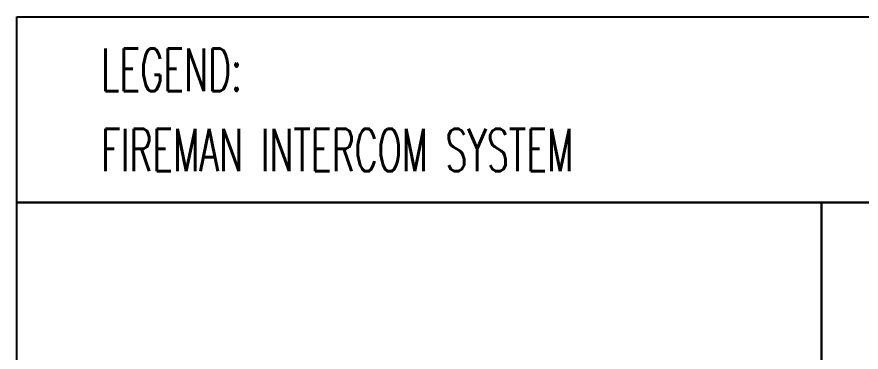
# Model space of a CAD drawing. Header units: millimetres. Extents: x -30493 to 72097, y 1646 to 74418.
# Drawn here: x -30493 to -24538, y 72052 to 74418 of the extents above; entities that cross this region are included whole.
import ezdxf

# ---------------------------------------------------------------- set-up
doc = ezdxf.new("R2010")
doc.units = ezdxf.units.MM
doc.header["$LTSCALE"] = 1000
doc.layers.add('E-_ELEC----_T-', color=3, linetype='Continuous')
doc.layers.add('E-_SECU----_L-_N_', color=7, linetype='Continuous')
doc.styles.add('SIMPLEX', font='simplex.shx', dxfattribs={"width": 0.6})

msp = doc.modelspace()

# ---------------------------------------------------------------- linework, layer by layer
at = {"layer": 'E-_SECU----_L-_N_'}
for points in [[(-30492.8, 74418.3), (-15545.8, 74418.3), (-15545.8, 73107.3), (-30492.8, 73107.3)], [(-30492.8, 73107.3), (-24816.5, 73107.3), (-24816.5, 67405.6), (-30492.8, 67405.6)], [(-24816.5, 73107.3), (-15545.8, 73107.3), (-15545.8, 67405.6), (-24816.5, 67405.6)]]:
    msp.add_lwpolyline(points, close=True, dxfattribs=at)

# ---------------------------------------------------------------- texts
at = {"layer": 'E-_ELEC----_T-', "color": 7, "style": 'SIMPLEX', "width": 0.6}
for s, p in [('LEGEND:', (-29899.7, 73894.8, 0)), ('FIREMAN INTERCOM SYSTEM', (-29899.7, 73329.2, 0))]:
    msp.add_text(s, height=300, dxfattribs=at).set_placement(p)

doc.saveas('drawing.dxf')
